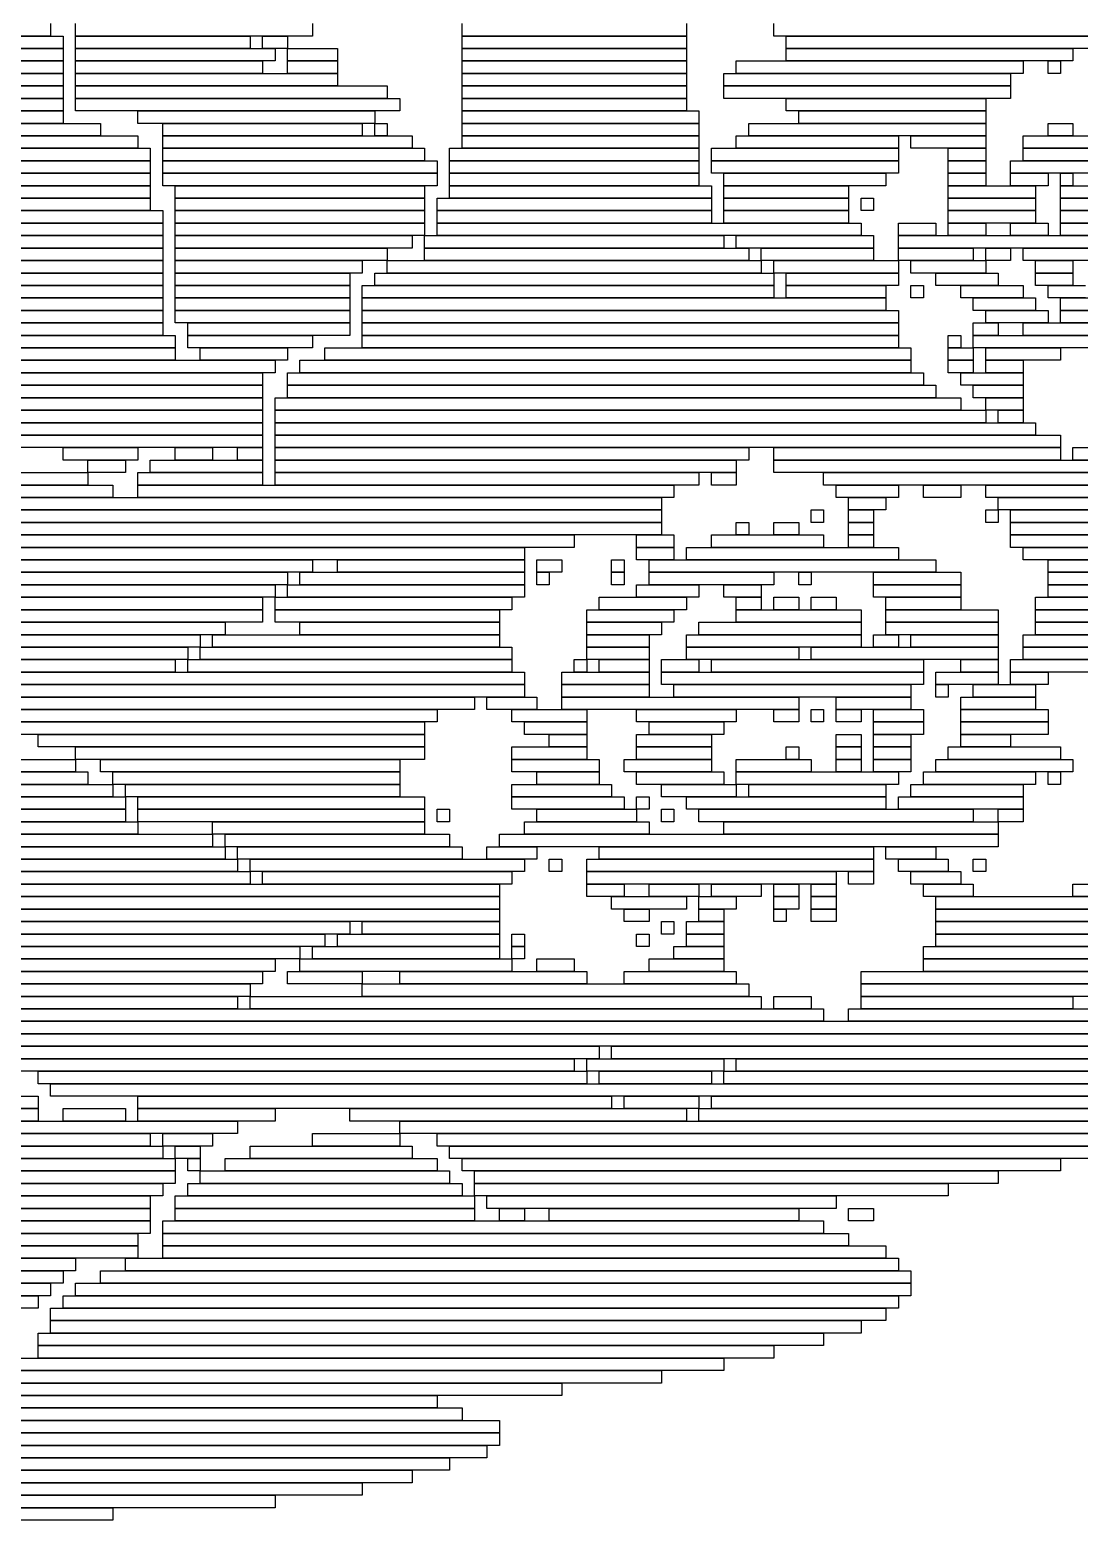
# Model space of a CAD drawing. Extents: x 292 to 731, y 307 to 718.
# Drawn here: x 584.3 to 668.5, y 316 to 435.5 of the extents above; entities that cross this region are included whole.
import ezdxf

# ---------------------------------------------------------------- set-up
doc = ezdxf.new("R2010")
doc.units = 0

msp = doc.modelspace()

# ---------------------------------------------------------------- linework, layer by layer
for p, q in [((586, 435), (566, 435)), ((566, 435), (587, 435)), ((586, 436), (586, 435)), ((587, 435), (587, 434)), ((588, 435), (588, 436)), ((607, 435), (588, 435)), ((588, 435), (602, 435)), ((588, 434), (588, 435)), ((602, 435), (602, 434)), ((603, 435), (605, 435)), ((603, 434), (603, 435)), ((605, 435), (605, 434)), ((607, 436), (607, 435)), ((619, 435), (619, 436)), ((637, 435), (619, 435)), ((619, 435), (637, 435)), ((619, 434), (619, 435)), ((637, 436), (637, 435)), ((637, 435), (637, 434)), ((644, 435), (644, 436)), ((720, 435), (644, 435)), ((645, 435), (721, 435)), ((645, 434), (645, 435)), ((587, 434), (566, 434)), ((566, 434), (587, 434)), ((587, 434), (587, 433)), ((602, 434), (588, 434)), ((588, 434), (604, 434)), ((588, 433), (588, 434)), ((605, 434), (603, 434)), ((604, 434), (604, 433)), ((605, 434), (609, 434)), ((605, 433), (605, 434)), ((609, 434), (609, 433)), ((637, 434), (619, 434)), ((619, 434), (637, 434)), ((619, 433), (619, 434)), ((637, 434), (637, 433)), ((721, 434), (645, 434)), ((645, 434), (668, 434)), ((645, 433), (645, 434)), ((668, 434), (668, 433)), ((587, 433), (566, 433)), ((566, 433), (587, 433)), ((587, 433), (587, 432)), ((604, 433), (588, 433)), ((588, 433), (603, 433)), ((588, 432), (588, 433)), ((603, 433), (603, 432)), ((609, 433), (605, 433)), ((605, 433), (609, 433)), ((605, 432), (605, 433)), ((609, 433), (609, 432)), ((637, 433), (619, 433)), ((619, 433), (637, 433)), ((619, 432), (619, 433)), ((637, 433), (637, 432)), ((641, 433), (664, 433)), ((641, 432), (641, 433)), ((668, 433), (645, 433)), ((664, 433), (664, 432)), ((666, 433), (667, 433)), ((666, 432), (666, 433)), ((667, 433), (667, 432)), ((587, 432), (566, 432)), ((566, 432), (587, 432)), ((587, 432), (587, 431)), ((603, 432), (588, 432)), ((588, 432), (609, 432)), ((588, 431), (588, 432)), ((609, 432), (605, 432)), ((609, 432), (609, 431)), ((637, 432), (619, 432)), ((619, 432), (637, 432)), ((619, 431), (619, 432)), ((637, 432), (637, 431)), ((640, 432), (663, 432)), ((640, 431), (640, 432)), ((664, 432), (641, 432)), ((663, 432), (663, 431)), ((667, 432), (666, 432)), ((587, 431), (566, 431)), ((566, 431), (587, 431)), ((587, 431), (587, 430)), ((609, 431), (588, 431)), ((588, 431), (613, 431)), ((588, 430), (588, 431)), ((613, 431), (613, 430)), ((637, 431), (619, 431)), ((619, 431), (637, 431)), ((619, 430), (619, 431)), ((637, 431), (637, 430)), ((663, 431), (640, 431)), ((640, 431), (663, 431)), ((640, 430), (640, 431)), ((663, 431), (663, 430)), ((587, 430), (566, 430)), ((566, 430), (587, 430)), ((587, 430), (587, 429)), ((613, 430), (588, 430)), ((588, 430), (614, 430)), ((588, 429), (588, 430)), ((614, 430), (614, 429)), ((637, 430), (619, 430)), ((619, 430), (637, 430)), ((619, 429), (619, 430)), ((637, 430), (637, 429)), ((663, 430), (640, 430)), ((645, 430), (661, 430)), ((645, 429), (645, 430)), ((661, 430), (661, 429)), ((563, 428), (590, 428)), ((587, 429), (566, 429)), ((566, 429), (587, 429)), ((587, 428), (566, 428)), ((587, 429), (587, 428)), ((614, 429), (588, 429)), ((590, 428), (590, 427)), ((593, 429), (612, 429)), ((593, 428), (593, 429)), ((612, 428), (593, 428)), ((595, 428), (611, 428)), ((595, 427), (595, 428)), ((611, 428), (611, 427)), ((612, 429), (612, 428)), ((612, 428), (613, 428)), ((612, 427), (612, 428)), ((613, 428), (613, 427)), ((637, 429), (619, 429)), ((619, 429), (638, 429)), ((619, 428), (619, 429)), ((638, 428), (619, 428)), ((619, 428), (638, 428)), ((619, 427), (619, 428)), ((638, 429), (638, 428)), ((638, 428), (638, 427)), ((642, 428), (661, 428)), ((642, 427), (642, 428)), ((661, 429), (645, 429)), ((646, 429), (661, 429)), ((646, 428), (646, 429)), ((661, 428), (646, 428)), ((661, 429), (661, 428)), ((661, 428), (661, 427)), ((666, 428), (668, 428)), ((666, 427), (666, 428)), ((668, 428), (668, 427)), ((559, 427), (593, 427)), ((590, 427), (563, 427)), ((593, 427), (593, 426)), ((611, 427), (595, 427)), ((595, 427), (615, 427)), ((595, 426), (595, 427)), ((613, 427), (612, 427)), ((615, 427), (615, 426)), ((638, 427), (619, 427)), ((619, 427), (638, 427)), ((619, 426), (619, 427)), ((638, 427), (638, 426)), ((641, 427), (654, 427)), ((641, 426), (641, 427)), ((661, 427), (642, 427)), ((654, 427), (654, 426)), ((655, 427), (661, 427)), ((655, 426), (655, 427)), ((661, 427), (661, 426)), ((664, 427), (673, 427)), ((664, 426), (664, 427)), ((668, 427), (666, 427)), ((593, 426), (559, 426)), ((559, 426), (594, 426)), ((594, 426), (594, 425)), ((615, 426), (595, 426)), ((595, 426), (616, 426)), ((595, 425), (595, 426)), ((616, 426), (616, 425)), ((618, 426), (638, 426)), ((618, 425), (618, 426)), ((638, 426), (619, 426)), ((638, 426), (638, 425)), ((639, 426), (654, 426)), ((639, 425), (639, 426)), ((654, 426), (641, 426)), ((654, 426), (654, 425)), ((661, 426), (655, 426)), ((658, 426), (661, 426)), ((658, 425), (658, 426)), ((661, 426), (661, 425)), ((673, 426), (664, 426)), ((664, 426), (672, 426)), ((664, 425), (664, 426)), ((558, 425), (594, 425)), ((594, 425), (559, 425)), ((594, 425), (594, 424)), ((616, 425), (595, 425)), ((595, 425), (617, 425)), ((595, 424), (595, 425)), ((617, 425), (617, 424)), ((638, 425), (618, 425)), ((618, 425), (638, 425)), ((618, 424), (618, 425)), ((638, 425), (638, 424)), ((654, 425), (639, 425)), ((639, 425), (654, 425)), ((639, 424), (639, 425)), ((654, 425), (654, 424)), ((661, 425), (658, 425)), ((658, 425), (661, 425)), ((658, 424), (658, 425)), ((661, 425), (661, 424)), ((663, 425), (670, 425)), ((663, 424), (663, 425)), ((672, 425), (664, 425)), ((594, 424), (558, 424)), ((558, 424), (594, 424)), ((594, 424), (594, 423)), ((617, 424), (595, 424)), ((595, 424), (617, 424)), ((595, 423), (595, 424)), ((617, 424), (617, 423)), ((638, 424), (618, 424)), ((618, 424), (638, 424)), ((618, 423), (618, 424)), ((638, 424), (638, 423)), ((654, 424), (639, 424)), ((640, 424), (653, 424)), ((640, 423), (640, 424)), ((653, 424), (653, 423)), ((661, 424), (658, 424)), ((658, 424), (661, 424)), ((658, 423), (658, 424)), ((661, 424), (661, 423)), ((670, 424), (663, 424)), ((663, 424), (666, 424)), ((663, 423), (663, 424)), ((666, 424), (666, 423)), ((667, 424), (668, 424)), ((667, 423), (667, 424)), ((668, 424), (668, 423)), ((594, 423), (558, 423)), ((558, 423), (594, 423)), ((594, 422), (558, 422)), ((558, 422), (594, 422)), ((594, 423), (594, 422)), ((594, 422), (594, 421)), ((617, 423), (595, 423)), ((596, 423), (616, 423)), ((596, 422), (596, 423)), ((616, 422), (596, 422)), ((596, 422), (616, 422)), ((596, 421), (596, 422)), ((616, 423), (616, 422)), ((616, 422), (616, 421)), ((617, 422), (639, 422)), ((617, 421), (617, 422)), ((638, 423), (618, 423)), ((618, 423), (639, 423)), ((618, 422), (618, 423)), ((639, 422), (618, 422)), ((639, 423), (639, 422)), ((639, 422), (639, 421)), ((653, 423), (640, 423)), ((640, 423), (650, 423)), ((640, 422), (640, 423)), ((650, 422), (640, 422)), ((640, 422), (650, 422)), ((640, 421), (640, 422)), ((650, 423), (650, 422)), ((650, 422), (650, 421)), ((651, 422), (652, 422)), ((651, 421), (651, 422)), ((652, 422), (652, 421)), ((661, 423), (658, 423)), ((658, 423), (665, 423)), ((658, 422), (658, 423)), ((665, 422), (658, 422)), ((658, 422), (665, 422)), ((658, 421), (658, 422)), ((666, 423), (663, 423)), ((665, 423), (665, 422)), ((665, 422), (665, 421)), ((668, 423), (667, 423)), ((667, 423), (681, 423)), ((667, 422), (667, 423)), ((681, 422), (667, 422)), ((667, 422), (681, 422)), ((667, 421), (667, 422)), ((594, 421), (558, 421)), ((558, 421), (595, 421)), ((595, 421), (595, 420)), ((616, 421), (596, 421)), ((596, 421), (616, 421)), ((596, 420), (596, 421)), ((616, 421), (616, 420)), ((639, 421), (617, 421)), ((617, 421), (639, 421)), ((617, 420), (617, 421)), ((639, 421), (639, 420)), ((650, 421), (640, 421)), ((640, 421), (650, 421)), ((640, 420), (640, 421)), ((650, 421), (650, 420)), ((652, 421), (651, 421)), ((665, 421), (658, 421)), ((658, 421), (665, 421)), ((658, 420), (658, 421)), ((665, 421), (665, 420)), ((681, 421), (667, 421)), ((667, 421), (682, 421)), ((667, 420), (667, 421)), ((595, 420), (558, 420)), ((558, 420), (595, 420)), ((595, 420), (595, 419)), ((616, 420), (596, 420)), ((596, 420), (616, 420)), ((596, 419), (596, 420)), ((616, 420), (616, 419)), ((639, 420), (617, 420)), ((617, 420), (651, 420)), ((617, 419), (617, 420)), ((650, 420), (640, 420)), ((651, 420), (651, 419)), ((654, 420), (657, 420)), ((654, 419), (654, 420)), ((657, 420), (657, 419)), ((665, 420), (658, 420)), ((658, 420), (661, 420)), ((658, 419), (658, 420)), ((661, 420), (661, 419)), ((663, 420), (666, 420)), ((663, 419), (663, 420)), ((666, 420), (666, 419)), ((682, 420), (667, 420)), ((667, 420), (682, 420)), ((667, 419), (667, 420)), ((595, 419), (558, 419)), ((558, 419), (595, 419)), ((595, 419), (595, 418)), ((616, 419), (596, 419)), ((596, 419), (615, 419)), ((596, 418), (596, 419)), ((615, 419), (615, 418)), ((616, 419), (640, 419)), ((616, 418), (616, 419)), ((651, 419), (617, 419)), ((640, 419), (640, 418)), ((641, 419), (652, 419)), ((641, 418), (641, 419)), ((652, 419), (652, 418)), ((657, 419), (654, 419)), ((654, 419), (694, 419)), ((654, 418), (654, 419)), ((661, 419), (658, 419)), ((666, 419), (663, 419)), ((682, 419), (667, 419)), ((595, 418), (558, 418)), ((558, 418), (595, 418)), ((595, 418), (595, 417)), ((615, 418), (596, 418)), ((596, 418), (613, 418)), ((596, 417), (596, 418)), ((613, 418), (613, 417)), ((640, 418), (616, 418)), ((616, 418), (642, 418)), ((616, 417), (616, 418)), ((652, 418), (641, 418)), ((642, 418), (642, 417)), ((643, 418), (652, 418)), ((643, 417), (643, 418)), ((652, 418), (652, 417)), ((694, 418), (654, 418)), ((654, 418), (660, 418)), ((654, 417), (654, 418)), ((660, 418), (660, 417)), ((661, 418), (663, 418)), ((661, 417), (661, 418)), ((663, 418), (663, 417)), ((664, 418), (686, 418)), ((664, 417), (664, 418)), ((595, 417), (558, 417)), ((558, 417), (595, 417)), ((595, 416), (558, 416)), ((558, 416), (595, 416)), ((595, 417), (595, 416)), ((595, 416), (595, 415)), ((613, 417), (596, 417)), ((596, 417), (611, 417)), ((596, 416), (596, 417)), ((611, 416), (596, 416)), ((596, 416), (610, 416)), ((596, 415), (596, 416)), ((610, 416), (610, 415)), ((611, 417), (611, 416)), ((612, 416), (644, 416)), ((612, 415), (612, 416)), ((613, 417), (643, 417)), ((613, 416), (613, 417)), ((643, 416), (613, 416)), ((642, 417), (616, 417)), ((652, 417), (643, 417)), ((643, 417), (643, 416)), ((644, 417), (654, 417)), ((644, 416), (644, 417)), ((654, 416), (644, 416)), ((644, 416), (644, 415)), ((645, 416), (654, 416)), ((645, 415), (645, 416)), ((660, 417), (654, 417)), ((654, 417), (654, 416)), ((654, 416), (654, 415)), ((655, 417), (661, 417)), ((655, 416), (655, 417)), ((661, 416), (655, 416)), ((657, 416), (662, 416)), ((657, 415), (657, 416)), ((663, 417), (661, 417)), ((661, 417), (661, 416)), ((662, 416), (662, 415)), ((686, 417), (664, 417)), ((665, 417), (668, 417)), ((665, 416), (665, 417)), ((668, 416), (665, 416)), ((665, 416), (668, 416)), ((665, 415), (665, 416)), ((668, 417), (668, 416)), ((668, 416), (668, 415)), ((595, 415), (558, 415)), ((558, 415), (595, 415)), ((595, 415), (595, 414)), ((610, 415), (596, 415)), ((596, 415), (610, 415)), ((596, 414), (596, 415)), ((610, 415), (610, 414)), ((611, 415), (644, 415)), ((611, 414), (611, 415)), ((644, 415), (612, 415)), ((644, 415), (644, 414)), ((654, 415), (645, 415)), ((645, 415), (653, 415)), ((645, 414), (645, 415)), ((653, 415), (653, 414)), ((655, 415), (656, 415)), ((655, 414), (655, 415)), ((656, 415), (656, 414)), ((662, 415), (657, 415)), ((659, 415), (664, 415)), ((659, 414), (659, 415)), ((664, 415), (664, 414)), ((668, 415), (665, 415)), ((666, 415), (669, 415)), ((666, 414), (666, 415)), ((595, 414), (558, 414)), ((558, 414), (595, 414)), ((595, 414), (595, 413)), ((610, 414), (596, 414)), ((596, 414), (610, 414)), ((596, 413), (596, 414)), ((610, 414), (610, 413)), ((644, 414), (611, 414)), ((611, 414), (653, 414)), ((611, 413), (611, 414)), ((653, 414), (645, 414)), ((653, 414), (653, 413)), ((656, 414), (655, 414)), ((664, 414), (659, 414)), ((660, 414), (665, 414)), ((660, 413), (660, 414)), ((665, 414), (665, 413)), ((669, 414), (666, 414)), ((667, 414), (671, 414)), ((667, 413), (667, 414)), ((595, 413), (558, 413)), ((558, 413), (595, 413)), ((595, 413), (595, 412)), ((610, 413), (596, 413)), ((596, 413), (610, 413)), ((596, 412), (596, 413)), ((610, 413), (610, 412)), ((653, 413), (611, 413)), ((611, 413), (654, 413)), ((611, 412), (611, 413)), ((654, 413), (654, 412)), ((665, 413), (660, 413)), ((661, 413), (666, 413)), ((661, 412), (661, 413)), ((666, 413), (666, 412)), ((671, 413), (667, 413)), ((667, 413), (676, 413)), ((667, 412), (667, 413)), ((595, 412), (558, 412)), ((558, 412), (595, 412)), ((595, 412), (595, 411)), ((610, 412), (596, 412)), ((597, 412), (610, 412)), ((597, 411), (597, 412)), ((610, 412), (610, 411)), ((654, 412), (611, 412)), ((611, 412), (654, 412)), ((611, 411), (611, 412)), ((654, 412), (654, 411)), ((660, 412), (662, 412)), ((660, 411), (660, 412)), ((666, 412), (661, 412)), ((662, 412), (662, 411)), ((664, 412), (676, 412)), ((664, 411), (664, 412)), ((676, 412), (667, 412)), ((547, 410), (596, 410)), ((595, 411), (558, 411)), ((558, 411), (596, 411)), ((596, 410), (558, 410)), ((596, 411), (596, 410)), ((596, 410), (596, 409)), ((610, 411), (597, 411)), ((597, 411), (607, 411)), ((597, 410), (597, 411)), ((607, 410), (597, 410)), ((598, 410), (605, 410)), ((598, 409), (598, 410)), ((605, 410), (605, 409)), ((607, 411), (607, 410)), ((608, 410), (655, 410)), ((608, 409), (608, 410)), ((654, 411), (611, 411)), ((611, 411), (654, 411)), ((611, 410), (611, 411)), ((654, 410), (611, 410)), ((654, 411), (654, 410)), ((655, 410), (655, 409)), ((658, 411), (659, 411)), ((658, 410), (658, 411)), ((659, 410), (658, 410)), ((658, 410), (660, 410)), ((658, 409), (658, 410)), ((659, 411), (659, 410)), ((662, 411), (660, 411)), ((660, 411), (686, 411)), ((660, 410), (660, 411)), ((686, 410), (660, 410)), ((660, 410), (660, 409)), ((661, 410), (667, 410)), ((661, 409), (661, 410)), ((676, 411), (664, 411)), ((667, 410), (667, 409)), ((596, 409), (547, 409)), ((547, 409), (604, 409)), ((605, 409), (598, 409)), ((604, 409), (604, 408)), ((606, 409), (655, 409)), ((606, 408), (606, 409)), ((655, 409), (608, 409)), ((655, 409), (655, 408)), ((660, 409), (658, 409)), ((658, 409), (660, 409)), ((658, 408), (658, 409)), ((660, 409), (660, 408)), ((667, 409), (661, 409)), ((661, 409), (664, 409)), ((661, 408), (661, 409)), ((664, 409), (664, 408)), ((539, 408), (603, 408)), ((604, 408), (547, 408)), ((603, 408), (603, 407)), ((605, 408), (656, 408)), ((605, 407), (605, 408)), ((655, 408), (606, 408)), ((656, 408), (656, 407)), ((660, 408), (658, 408)), ((659, 408), (664, 408)), ((659, 407), (659, 408)), ((664, 408), (661, 408)), ((664, 408), (664, 407)), ((603, 407), (539, 407)), ((539, 407), (603, 407)), ((603, 407), (603, 406)), ((656, 407), (605, 407)), ((605, 407), (657, 407)), ((605, 406), (605, 407)), ((657, 407), (657, 406)), ((664, 407), (659, 407)), ((660, 407), (664, 407)), ((660, 406), (660, 407)), ((664, 407), (664, 406)), ((603, 406), (539, 406)), ((542, 406), (603, 406)), ((603, 406), (603, 405)), ((604, 406), (659, 406)), ((604, 405), (604, 406)), ((657, 406), (605, 406)), ((659, 406), (659, 405)), ((664, 406), (660, 406)), ((661, 406), (664, 406)), ((661, 405), (661, 406)), ((664, 406), (664, 405)), ((603, 405), (542, 405)), ((544, 405), (603, 405)), ((603, 404), (544, 404)), ((545, 404), (603, 404)), ((603, 405), (603, 404)), ((603, 404), (603, 403)), ((659, 405), (604, 405)), ((604, 405), (661, 405)), ((604, 404), (604, 405)), ((661, 404), (604, 404)), ((604, 404), (665, 404)), ((604, 403), (604, 404)), ((664, 405), (661, 405)), ((661, 405), (661, 404)), ((662, 405), (664, 405)), ((662, 404), (662, 405)), ((664, 404), (662, 404)), ((664, 405), (664, 404)), ((665, 404), (665, 403)), ((531, 403), (603, 403)), ((603, 403), (545, 403)), ((603, 403), (603, 402)), ((665, 403), (604, 403)), ((604, 403), (667, 403)), ((604, 402), (604, 403)), ((667, 403), (667, 402)), ((603, 402), (531, 402)), ((587, 402), (593, 402)), ((587, 401), (587, 402)), ((593, 402), (593, 401)), ((596, 402), (599, 402)), ((596, 401), (596, 402)), ((599, 402), (599, 401)), ((601, 402), (603, 402)), ((601, 401), (601, 402)), ((603, 402), (603, 401)), ((667, 402), (604, 402)), ((604, 402), (642, 402)), ((604, 401), (604, 402)), ((642, 402), (642, 401)), ((644, 402), (667, 402)), ((644, 401), (644, 402)), ((667, 402), (667, 401)), ((668, 402), (671, 402)), ((668, 401), (668, 402)), ((593, 401), (587, 401)), ((589, 401), (592, 401)), ((589, 400), (589, 401)), ((592, 401), (592, 400)), ((594, 401), (603, 401)), ((594, 400), (594, 401)), ((599, 401), (596, 401)), ((603, 401), (601, 401)), ((603, 401), (603, 400)), ((642, 401), (604, 401)), ((604, 401), (641, 401)), ((604, 400), (604, 401)), ((641, 401), (641, 400)), ((667, 401), (644, 401)), ((644, 401), (671, 401)), ((644, 400), (644, 401)), ((671, 401), (668, 401)), ((583, 400), (589, 400)), ((592, 400), (589, 400)), ((589, 400), (589, 399)), ((593, 400), (603, 400)), ((593, 399), (593, 400)), ((603, 400), (594, 400)), ((603, 400), (603, 399)), ((641, 400), (604, 400)), ((604, 400), (638, 400)), ((604, 399), (604, 400)), ((638, 400), (638, 399)), ((639, 400), (641, 400)), ((639, 399), (639, 400)), ((641, 400), (641, 399)), ((671, 400), (644, 400)), ((648, 400), (692, 400)), ((648, 399), (648, 400)), ((580, 398), (635, 398)), ((581, 399), (591, 399)), ((591, 398), (581, 398)), ((589, 399), (583, 399)), ((591, 399), (591, 398)), ((603, 399), (593, 399)), ((593, 399), (636, 399)), ((593, 398), (593, 399)), ((636, 398), (593, 398)), ((638, 399), (604, 399)), ((635, 398), (635, 397)), ((636, 399), (636, 398)), ((641, 399), (639, 399)), ((692, 399), (648, 399)), ((649, 399), (654, 399)), ((649, 398), (649, 399)), ((654, 398), (649, 398)), ((650, 398), (653, 398)), ((650, 397), (650, 398)), ((653, 398), (653, 397)), ((654, 399), (654, 398)), ((656, 399), (659, 399)), ((656, 398), (656, 399)), ((659, 398), (656, 398)), ((659, 399), (659, 398)), ((661, 399), (688, 399)), ((661, 398), (661, 399)), ((688, 398), (661, 398)), ((662, 398), (686, 398)), ((662, 397), (662, 398)), ((578, 397), (635, 397)), ((635, 397), (580, 397)), ((635, 397), (635, 396)), ((647, 397), (648, 397)), ((647, 396), (647, 397)), ((648, 397), (648, 396)), ((653, 397), (650, 397)), ((650, 397), (652, 397)), ((650, 396), (650, 397)), ((652, 397), (652, 396)), ((661, 397), (662, 397)), ((661, 396), (661, 397)), ((686, 397), (662, 397)), ((662, 397), (662, 396)), ((663, 397), (685, 397)), ((663, 396), (663, 397)), ((577, 396), (635, 396)), ((635, 396), (578, 396)), ((635, 396), (635, 395)), ((641, 396), (642, 396)), ((641, 395), (641, 396)), ((642, 396), (642, 395)), ((644, 396), (646, 396)), ((644, 395), (644, 396)), ((646, 396), (646, 395)), ((648, 396), (647, 396)), ((652, 396), (650, 396)), ((650, 396), (652, 396)), ((650, 395), (650, 396)), ((652, 396), (652, 395)), ((662, 396), (661, 396)), ((685, 396), (663, 396)), ((663, 396), (684, 396)), ((663, 395), (663, 396)), ((571, 395), (628, 395)), ((635, 395), (577, 395)), ((628, 395), (628, 394)), ((633, 395), (636, 395)), ((633, 394), (633, 395)), ((636, 395), (636, 394)), ((639, 395), (648, 395)), ((639, 394), (639, 395)), ((642, 395), (641, 395)), ((646, 395), (644, 395)), ((648, 395), (648, 394)), ((652, 395), (650, 395)), ((650, 395), (652, 395)), ((650, 394), (650, 395)), ((652, 395), (652, 394)), ((684, 395), (663, 395)), ((663, 395), (683, 395)), ((663, 394), (663, 395)), ((570, 394), (624, 394)), ((628, 394), (571, 394)), ((624, 394), (624, 393)), ((636, 394), (633, 394)), ((633, 394), (636, 394)), ((633, 393), (633, 394)), ((636, 394), (636, 393)), ((637, 394), (654, 394)), ((637, 393), (637, 394)), ((648, 394), (639, 394)), ((652, 394), (650, 394)), ((654, 394), (654, 393)), ((683, 394), (663, 394)), ((664, 394), (682, 394)), ((664, 393), (664, 394)), ((568, 392), (605, 392)), ((569, 393), (607, 393)), ((607, 392), (569, 392)), ((624, 393), (570, 393)), ((605, 392), (605, 391)), ((606, 392), (624, 392)), ((606, 391), (606, 392)), ((607, 393), (607, 392)), ((609, 393), (624, 393)), ((609, 392), (609, 393)), ((624, 392), (609, 392)), ((624, 393), (624, 392)), ((624, 392), (624, 391)), ((625, 393), (627, 393)), ((625, 392), (625, 393)), ((627, 392), (625, 392)), ((625, 392), (626, 392)), ((625, 391), (625, 392)), ((626, 392), (626, 391)), ((627, 393), (627, 392)), ((631, 393), (632, 393)), ((631, 392), (631, 393)), ((632, 392), (631, 392)), ((631, 392), (632, 392)), ((631, 391), (631, 392)), ((632, 393), (632, 392)), ((632, 392), (632, 391)), ((636, 393), (633, 393)), ((634, 393), (657, 393)), ((634, 392), (634, 393)), ((657, 392), (634, 392)), ((634, 392), (644, 392)), ((634, 391), (634, 392)), ((654, 393), (637, 393)), ((644, 392), (644, 391)), ((646, 392), (647, 392)), ((646, 391), (646, 392)), ((647, 392), (647, 391)), ((652, 392), (659, 392)), ((652, 391), (652, 392)), ((657, 393), (657, 392)), ((659, 392), (659, 391)), ((682, 393), (664, 393)), ((666, 393), (710, 393)), ((666, 392), (666, 393)), ((710, 392), (666, 392)), ((666, 392), (708, 392)), ((666, 391), (666, 392)), ((567, 391), (604, 391)), ((605, 391), (568, 391)), ((604, 391), (604, 390)), ((605, 391), (624, 391)), ((605, 390), (605, 391)), ((624, 391), (606, 391)), ((624, 391), (624, 390)), ((626, 391), (625, 391)), ((632, 391), (631, 391)), ((633, 391), (638, 391)), ((633, 390), (633, 391)), ((644, 391), (634, 391)), ((638, 391), (638, 390)), ((640, 391), (643, 391)), ((640, 390), (640, 391)), ((643, 391), (643, 390)), ((647, 391), (646, 391)), ((659, 391), (652, 391)), ((652, 391), (659, 391)), ((652, 390), (652, 391)), ((659, 391), (659, 390)), ((708, 391), (666, 391)), ((666, 391), (706, 391)), ((666, 390), (666, 391)), ((566, 390), (603, 390)), ((604, 390), (567, 390)), ((603, 390), (603, 389)), ((604, 390), (623, 390)), ((604, 389), (604, 390)), ((624, 390), (605, 390)), ((623, 390), (623, 389)), ((630, 390), (637, 390)), ((630, 389), (630, 390)), ((638, 390), (633, 390)), ((637, 390), (637, 389)), ((643, 390), (640, 390)), ((641, 390), (643, 390)), ((641, 389), (641, 390)), ((643, 390), (643, 389)), ((644, 390), (646, 390)), ((644, 389), (644, 390)), ((646, 390), (646, 389)), ((647, 390), (649, 390)), ((647, 389), (647, 390)), ((649, 390), (649, 389)), ((659, 390), (652, 390)), ((653, 390), (659, 390)), ((653, 389), (653, 390)), ((659, 390), (659, 389)), ((665, 390), (702, 390)), ((665, 389), (665, 390)), ((706, 390), (666, 390)), ((603, 389), (566, 389)), ((566, 389), (603, 389)), ((603, 389), (603, 388)), ((623, 389), (604, 389)), ((604, 389), (622, 389)), ((604, 388), (604, 389)), ((622, 389), (622, 388)), ((629, 389), (636, 389)), ((629, 388), (629, 389)), ((637, 389), (630, 389)), ((636, 389), (636, 388)), ((643, 389), (641, 389)), ((641, 389), (651, 389)), ((641, 388), (641, 389)), ((646, 389), (644, 389)), ((649, 389), (647, 389)), ((651, 389), (651, 388)), ((659, 389), (653, 389)), ((653, 389), (662, 389)), ((653, 388), (653, 389)), ((662, 389), (662, 388)), ((702, 389), (665, 389)), ((665, 389), (698, 389)), ((665, 388), (665, 389)), ((565, 388), (600, 388)), ((603, 388), (566, 388)), ((600, 388), (600, 387)), ((622, 388), (604, 388)), ((606, 388), (622, 388)), ((606, 387), (606, 388)), ((622, 388), (622, 387)), ((636, 388), (629, 388)), ((629, 388), (635, 388)), ((629, 387), (629, 388)), ((635, 388), (635, 387)), ((638, 388), (651, 388)), ((638, 387), (638, 388)), ((651, 388), (641, 388)), ((651, 388), (651, 387)), ((662, 388), (653, 388)), ((653, 388), (662, 388)), ((653, 387), (653, 388)), ((662, 388), (662, 387)), ((698, 388), (665, 388)), ((665, 388), (697, 388)), ((665, 387), (665, 388)), ((556, 386), (597, 386)), ((557, 387), (598, 387)), ((598, 386), (557, 386)), ((600, 387), (565, 387)), ((597, 386), (597, 385)), ((598, 387), (598, 386)), ((598, 386), (623, 386)), ((598, 385), (598, 386)), ((599, 387), (622, 387)), ((599, 386), (599, 387)), ((622, 386), (599, 386)), ((622, 387), (606, 387)), ((622, 387), (622, 386)), ((623, 386), (623, 385)), ((635, 387), (629, 387)), ((629, 387), (634, 387)), ((629, 386), (629, 387)), ((634, 386), (629, 386)), ((629, 386), (634, 386)), ((629, 385), (629, 386)), ((634, 387), (634, 386)), ((634, 386), (634, 385)), ((637, 387), (651, 387)), ((637, 386), (637, 387)), ((651, 386), (637, 386)), ((637, 386), (646, 386)), ((637, 385), (637, 386)), ((651, 387), (638, 387)), ((646, 386), (646, 385)), ((647, 386), (662, 386)), ((647, 385), (647, 386)), ((651, 387), (651, 386)), ((652, 387), (654, 387)), ((652, 386), (652, 387)), ((654, 386), (652, 386)), ((662, 387), (653, 387)), ((654, 387), (654, 386)), ((655, 387), (662, 387)), ((655, 386), (655, 387)), ((662, 386), (655, 386)), ((662, 387), (662, 386)), ((662, 386), (662, 385)), ((664, 387), (682, 387)), ((664, 386), (664, 387)), ((682, 386), (664, 386)), ((664, 386), (701, 386)), ((664, 385), (664, 386)), ((697, 387), (665, 387)), ((597, 385), (556, 385)), ((556, 385), (596, 385)), ((596, 385), (596, 384)), ((597, 385), (623, 385)), ((597, 384), (597, 385)), ((623, 385), (598, 385)), ((623, 385), (623, 384)), ((628, 385), (629, 385)), ((628, 384), (628, 385)), ((634, 385), (629, 385)), ((629, 385), (629, 384)), ((630, 385), (634, 385)), ((630, 384), (630, 385)), ((634, 385), (634, 384)), ((635, 385), (638, 385)), ((635, 384), (635, 385)), ((646, 385), (637, 385)), ((638, 385), (638, 384)), ((639, 385), (656, 385)), ((639, 384), (639, 385)), ((662, 385), (647, 385)), ((656, 385), (656, 384)), ((659, 385), (662, 385)), ((659, 384), (659, 385)), ((662, 385), (662, 384)), ((663, 385), (703, 385)), ((663, 384), (663, 385)), ((701, 385), (664, 385)), ((555, 384), (624, 384)), ((596, 384), (556, 384)), ((623, 384), (597, 384)), ((624, 384), (624, 383)), ((627, 384), (634, 384)), ((627, 383), (627, 384)), ((629, 384), (628, 384)), ((634, 384), (630, 384)), ((634, 384), (634, 383)), ((638, 384), (635, 384)), ((635, 384), (656, 384)), ((635, 383), (635, 384)), ((656, 384), (639, 384)), ((656, 384), (656, 383)), ((657, 384), (662, 384)), ((657, 383), (657, 384)), ((662, 384), (659, 384)), ((662, 384), (662, 383)), ((703, 384), (663, 384)), ((663, 384), (666, 384)), ((663, 383), (663, 384)), ((666, 384), (666, 383)), ((624, 383), (555, 383)), ((556, 383), (624, 383)), ((624, 383), (624, 382)), ((634, 383), (627, 383)), ((627, 383), (634, 383)), ((627, 382), (627, 383)), ((634, 383), (634, 382)), ((656, 383), (635, 383)), ((636, 383), (655, 383)), ((636, 382), (636, 383)), ((655, 383), (655, 382)), ((662, 383), (657, 383)), ((657, 383), (658, 383)), ((657, 382), (657, 383)), ((658, 383), (658, 382)), ((660, 383), (665, 383)), ((660, 382), (660, 383)), ((666, 383), (663, 383)), ((665, 383), (665, 382)), ((550, 382), (620, 382)), ((624, 382), (556, 382)), ((620, 382), (620, 381)), ((621, 382), (625, 382)), ((621, 381), (621, 382)), ((625, 382), (625, 381)), ((634, 382), (627, 382)), ((627, 382), (646, 382)), ((627, 381), (627, 382)), ((655, 382), (636, 382)), ((646, 382), (646, 381)), ((649, 382), (655, 382)), ((649, 381), (649, 382)), ((655, 382), (655, 381)), ((658, 382), (657, 382)), ((659, 382), (665, 382)), ((659, 381), (659, 382)), ((665, 382), (660, 382)), ((665, 382), (665, 381)), ((620, 381), (550, 381)), ((550, 381), (617, 381)), ((617, 381), (617, 380)), ((625, 381), (621, 381)), ((623, 381), (629, 381)), ((623, 380), (623, 381)), ((646, 381), (627, 381)), ((629, 381), (629, 380)), ((633, 381), (641, 381)), ((633, 380), (633, 381)), ((641, 381), (641, 380)), ((644, 381), (646, 381)), ((644, 380), (644, 381)), ((646, 381), (646, 380)), ((647, 381), (648, 381)), ((647, 380), (647, 381)), ((648, 381), (648, 380)), ((655, 381), (649, 381)), ((649, 381), (651, 381)), ((649, 380), (649, 381)), ((651, 381), (651, 380)), ((652, 381), (656, 381)), ((652, 380), (652, 381)), ((656, 381), (656, 380)), ((665, 381), (659, 381)), ((659, 381), (666, 381)), ((659, 380), (659, 381)), ((666, 381), (666, 380)), ((547, 380), (616, 380)), ((616, 379), (547, 379)), ((617, 380), (550, 380)), ((585, 379), (616, 379)), ((585, 378), (585, 379)), ((616, 380), (616, 379)), ((616, 379), (616, 378)), ((629, 380), (623, 380)), ((624, 380), (629, 380)), ((624, 379), (624, 380)), ((629, 379), (624, 379)), ((626, 379), (629, 379)), ((626, 378), (626, 379)), ((629, 380), (629, 379)), ((629, 379), (629, 378)), ((641, 380), (633, 380)), ((633, 379), (639, 379)), ((633, 378), (633, 379)), ((634, 380), (640, 380)), ((634, 379), (634, 380)), ((640, 379), (634, 379)), ((639, 379), (639, 378)), ((640, 380), (640, 379)), ((646, 380), (644, 380)), ((648, 380), (647, 380)), ((651, 380), (649, 380)), ((649, 379), (651, 379)), ((649, 378), (649, 379)), ((651, 379), (651, 378)), ((656, 380), (652, 380)), ((652, 380), (656, 380)), ((652, 379), (652, 380)), ((656, 379), (652, 379)), ((652, 379), (655, 379)), ((652, 378), (652, 379)), ((655, 379), (655, 378)), ((656, 380), (656, 379)), ((666, 380), (659, 380)), ((659, 380), (666, 380)), ((659, 379), (659, 380)), ((666, 379), (659, 379)), ((659, 379), (663, 379)), ((659, 378), (659, 379)), ((663, 379), (663, 378)), ((666, 380), (666, 379)), ((616, 378), (585, 378)), ((588, 378), (616, 378)), ((588, 377), (588, 378)), ((616, 378), (616, 377)), ((623, 378), (629, 378)), ((623, 377), (623, 378)), ((629, 378), (626, 378)), ((629, 378), (629, 377)), ((639, 378), (633, 378)), ((633, 378), (639, 378)), ((633, 377), (633, 378)), ((639, 378), (639, 377)), ((645, 378), (646, 378)), ((645, 377), (645, 378)), ((646, 378), (646, 377)), ((651, 378), (649, 378)), ((649, 378), (651, 378)), ((649, 377), (649, 378)), ((651, 378), (651, 377)), ((655, 378), (652, 378)), ((652, 378), (655, 378)), ((652, 377), (652, 378)), ((655, 378), (655, 377)), ((658, 378), (667, 378)), ((658, 377), (658, 378)), ((663, 378), (659, 378)), ((667, 378), (667, 377)), ((574, 377), (588, 377)), ((616, 377), (588, 377)), ((588, 377), (588, 376)), ((590, 377), (614, 377)), ((590, 376), (590, 377)), ((614, 377), (614, 376)), ((629, 377), (623, 377)), ((623, 377), (630, 377)), ((623, 376), (623, 377)), ((630, 377), (630, 376)), ((632, 377), (639, 377)), ((632, 376), (632, 377)), ((639, 377), (633, 377)), ((639, 377), (639, 376)), ((641, 377), (647, 377)), ((641, 376), (641, 377)), ((646, 377), (645, 377)), ((647, 377), (647, 376)), ((651, 377), (649, 377)), ((649, 377), (651, 377)), ((649, 376), (649, 377)), ((651, 377), (651, 376)), ((655, 377), (652, 377)), ((652, 377), (655, 377)), ((652, 376), (652, 377)), ((655, 377), (655, 376)), ((657, 377), (668, 377)), ((657, 376), (657, 377)), ((667, 377), (658, 377)), ((668, 377), (668, 376)), ((573, 376), (589, 376)), ((588, 376), (574, 376)), ((589, 376), (589, 375)), ((614, 376), (590, 376)), ((591, 376), (614, 376)), ((591, 375), (591, 376)), ((614, 376), (614, 375)), ((630, 376), (623, 376)), ((625, 376), (630, 376)), ((625, 375), (625, 376)), ((630, 376), (630, 375)), ((639, 376), (632, 376)), ((633, 376), (640, 376)), ((633, 375), (633, 376)), ((640, 376), (640, 375)), ((647, 376), (641, 376)), ((641, 376), (654, 376)), ((641, 375), (641, 376)), ((651, 376), (649, 376)), ((655, 376), (652, 376)), ((654, 376), (654, 375)), ((656, 376), (665, 376)), ((656, 375), (656, 376)), ((668, 376), (657, 376)), ((665, 376), (665, 375)), ((666, 376), (667, 376)), ((666, 375), (666, 376)), ((667, 376), (667, 375)), ((571, 375), (591, 375)), ((589, 375), (573, 375)), ((614, 375), (591, 375)), ((591, 375), (591, 374)), ((592, 375), (614, 375)), ((592, 374), (592, 375)), ((614, 375), (614, 374)), ((623, 375), (631, 375)), ((623, 374), (623, 375)), ((630, 375), (625, 375)), ((631, 375), (631, 374)), ((640, 375), (633, 375)), ((635, 375), (641, 375)), ((635, 374), (635, 375)), ((654, 375), (641, 375)), ((641, 375), (641, 374)), ((642, 375), (653, 375)), ((642, 374), (642, 375)), ((653, 375), (653, 374)), ((655, 375), (664, 375)), ((655, 374), (655, 375)), ((665, 375), (656, 375)), ((664, 375), (664, 374)), ((667, 375), (666, 375)), ((569, 373), (592, 373)), ((570, 374), (592, 374)), ((592, 373), (570, 373)), ((591, 374), (571, 374)), ((614, 374), (592, 374)), ((592, 374), (592, 373)), ((592, 373), (592, 372)), ((593, 374), (616, 374)), ((593, 373), (593, 374)), ((616, 373), (593, 373)), ((593, 373), (616, 373)), ((593, 372), (593, 373)), ((616, 374), (616, 373)), ((616, 373), (616, 372)), ((617, 373), (618, 373)), ((617, 372), (617, 373)), ((618, 373), (618, 372)), ((631, 374), (623, 374)), ((623, 374), (632, 374)), ((623, 373), (623, 374)), ((632, 373), (623, 373)), ((625, 373), (633, 373)), ((625, 372), (625, 373)), ((632, 374), (632, 373)), ((633, 374), (634, 374)), ((633, 373), (633, 374)), ((634, 373), (633, 373)), ((633, 373), (633, 372)), ((634, 374), (634, 373)), ((641, 374), (635, 374)), ((635, 373), (636, 373)), ((635, 372), (635, 373)), ((636, 373), (636, 372)), ((637, 374), (653, 374)), ((637, 373), (637, 374)), ((653, 373), (637, 373)), ((638, 373), (660, 373)), ((638, 372), (638, 373)), ((653, 374), (642, 374)), ((653, 374), (653, 373)), ((654, 374), (664, 374)), ((654, 373), (654, 374)), ((664, 373), (654, 373)), ((664, 374), (655, 374)), ((660, 373), (660, 372)), ((662, 373), (664, 373)), ((662, 372), (662, 373)), ((664, 374), (664, 373)), ((664, 373), (664, 372)), ((568, 372), (593, 372)), ((592, 372), (569, 372)), ((616, 372), (593, 372)), ((593, 372), (593, 371)), ((599, 372), (616, 372)), ((599, 371), (599, 372)), ((616, 372), (616, 371)), ((618, 372), (617, 372)), ((624, 372), (634, 372)), ((624, 371), (624, 372)), ((633, 372), (625, 372)), ((634, 372), (634, 371)), ((636, 372), (635, 372)), ((660, 372), (638, 372)), ((640, 372), (662, 372)), ((640, 371), (640, 372)), ((664, 372), (662, 372)), ((662, 372), (662, 371)), ((565, 371), (599, 371)), ((593, 371), (568, 371)), ((616, 371), (599, 371)), ((599, 371), (599, 370)), ((600, 371), (618, 371)), ((600, 370), (600, 371)), ((618, 371), (618, 370)), ((622, 371), (662, 371)), ((622, 370), (622, 371)), ((634, 371), (624, 371)), ((662, 371), (640, 371)), ((662, 371), (662, 370)), ((563, 370), (600, 370)), ((599, 370), (565, 370)), ((618, 370), (600, 370)), ((600, 370), (600, 369)), ((601, 370), (619, 370)), ((601, 369), (601, 370)), ((619, 370), (619, 369)), ((621, 370), (625, 370)), ((621, 369), (621, 370)), ((662, 370), (622, 370)), ((625, 370), (625, 369)), ((630, 370), (652, 370)), ((630, 369), (630, 370)), ((652, 370), (652, 369)), ((653, 370), (657, 370)), ((653, 369), (653, 370)), ((657, 370), (657, 369)), ((562, 369), (601, 369)), ((600, 369), (563, 369)), ((619, 369), (601, 369)), ((601, 369), (601, 368)), ((602, 369), (624, 369)), ((602, 368), (602, 369)), ((625, 369), (621, 369)), ((624, 369), (624, 368)), ((626, 369), (627, 369)), ((626, 368), (626, 369)), ((627, 369), (627, 368)), ((629, 369), (652, 369)), ((629, 368), (629, 369)), ((652, 369), (630, 369)), ((652, 369), (652, 368)), ((657, 369), (653, 369)), ((654, 369), (658, 369)), ((654, 368), (654, 369)), ((658, 369), (658, 368)), ((660, 369), (661, 369)), ((660, 368), (660, 369)), ((661, 369), (661, 368)), ((544, 367), (622, 367)), ((547, 368), (602, 368)), ((602, 367), (547, 367)), ((601, 368), (562, 368)), ((624, 368), (602, 368)), ((602, 368), (602, 367)), ((603, 368), (623, 368)), ((603, 367), (603, 368)), ((623, 367), (603, 367)), ((622, 367), (622, 366)), ((623, 368), (623, 367)), ((627, 368), (626, 368)), ((652, 368), (629, 368)), ((629, 368), (649, 368)), ((629, 367), (629, 368)), ((649, 367), (629, 367)), ((629, 367), (632, 367)), ((629, 366), (629, 367)), ((632, 367), (632, 366)), ((634, 367), (638, 367)), ((634, 366), (634, 367)), ((638, 367), (638, 366)), ((639, 367), (643, 367)), ((639, 366), (639, 367)), ((643, 367), (643, 366)), ((644, 367), (646, 367)), ((644, 366), (644, 367)), ((646, 367), (646, 366)), ((647, 367), (649, 367)), ((647, 366), (647, 367)), ((649, 368), (649, 367)), ((649, 367), (649, 366)), ((650, 368), (652, 368)), ((650, 367), (650, 368)), ((652, 367), (650, 367)), ((652, 368), (652, 367)), ((658, 368), (654, 368)), ((655, 368), (659, 368)), ((655, 367), (655, 368)), ((659, 367), (655, 367)), ((656, 367), (660, 367)), ((656, 366), (656, 367)), ((659, 368), (659, 367)), ((661, 368), (660, 368)), ((660, 367), (660, 366)), ((668, 367), (693, 367)), ((668, 366), (668, 367)), ((542, 366), (622, 366)), ((622, 366), (544, 366)), ((622, 366), (622, 365)), ((632, 366), (629, 366)), ((631, 366), (637, 366)), ((631, 365), (631, 366)), ((638, 366), (634, 366)), ((637, 366), (637, 365)), ((638, 366), (641, 366)), ((638, 365), (638, 366)), ((643, 366), (639, 366)), ((641, 366), (641, 365)), ((646, 366), (644, 366)), ((644, 366), (646, 366)), ((644, 365), (644, 366)), ((646, 366), (646, 365)), ((649, 366), (647, 366)), ((647, 366), (649, 366)), ((647, 365), (647, 366)), ((649, 366), (649, 365)), ((660, 366), (656, 366)), ((657, 366), (690, 366)), ((657, 365), (657, 366)), ((693, 366), (668, 366)), ((541, 365), (622, 365)), ((622, 365), (542, 365)), ((622, 365), (622, 364)), ((637, 365), (631, 365)), ((632, 365), (634, 365)), ((632, 364), (632, 365)), ((634, 365), (634, 364)), ((641, 365), (638, 365)), ((638, 365), (640, 365)), ((638, 364), (638, 365)), ((640, 365), (640, 364)), ((646, 365), (644, 365)), ((644, 365), (645, 365)), ((644, 364), (644, 365)), ((645, 365), (645, 364)), ((649, 365), (647, 365)), ((647, 365), (649, 365)), ((647, 364), (647, 365)), ((649, 365), (649, 364)), ((690, 365), (657, 365)), ((657, 365), (686, 365)), ((657, 364), (657, 365)), ((540, 364), (610, 364)), ((622, 364), (541, 364)), ((610, 364), (610, 363)), ((611, 364), (622, 364)), ((611, 363), (611, 364)), ((622, 364), (622, 363)), ((634, 364), (632, 364)), ((635, 364), (636, 364)), ((635, 363), (635, 364)), ((636, 364), (636, 363)), ((637, 364), (640, 364)), ((637, 363), (637, 364)), ((640, 364), (638, 364)), ((640, 364), (640, 363)), ((645, 364), (644, 364)), ((649, 364), (647, 364)), ((686, 364), (657, 364)), ((657, 364), (681, 364)), ((657, 363), (657, 364)), ((610, 363), (540, 363)), ((540, 363), (608, 363)), ((608, 363), (608, 362)), ((609, 363), (622, 363)), ((609, 362), (609, 363)), ((622, 363), (611, 363)), ((622, 363), (622, 362)), ((623, 363), (624, 363)), ((623, 362), (623, 363)), ((624, 363), (624, 362)), ((633, 363), (634, 363)), ((633, 362), (633, 363)), ((634, 363), (634, 362)), ((636, 363), (635, 363)), ((640, 363), (637, 363)), ((637, 363), (640, 363)), ((637, 362), (637, 363)), ((640, 363), (640, 362)), ((681, 363), (657, 363)), ((657, 363), (683, 363)), ((657, 362), (657, 363)), ((608, 362), (540, 362)), ((542, 362), (606, 362)), ((606, 361), (542, 361)), ((547, 361), (604, 361)), ((604, 361), (604, 360)), ((606, 362), (606, 361)), ((606, 361), (623, 361)), ((606, 360), (606, 361)), ((607, 362), (622, 362)), ((607, 361), (607, 362)), ((622, 361), (607, 361)), ((622, 362), (609, 362)), ((622, 362), (622, 361)), ((624, 362), (623, 362)), ((623, 362), (624, 362)), ((623, 361), (623, 362)), ((624, 361), (623, 361)), ((623, 361), (623, 360)), ((624, 362), (624, 361)), ((625, 361), (628, 361)), ((625, 360), (625, 361)), ((628, 361), (628, 360)), ((634, 362), (633, 362)), ((634, 361), (640, 361)), ((634, 360), (634, 361)), ((636, 362), (640, 362)), ((636, 361), (636, 362)), ((640, 361), (636, 361)), ((640, 362), (637, 362)), ((640, 362), (640, 361)), ((640, 361), (640, 360)), ((656, 362), (685, 362)), ((656, 361), (656, 362)), ((685, 361), (656, 361)), ((656, 361), (670, 361)), ((656, 360), (656, 361)), ((683, 362), (657, 362)), ((604, 360), (547, 360)), ((549, 360), (603, 360)), ((603, 360), (603, 359)), ((605, 360), (611, 360)), ((605, 359), (605, 360)), ((623, 360), (606, 360)), ((611, 360), (611, 359)), ((614, 360), (629, 360)), ((614, 359), (614, 360)), ((628, 360), (625, 360)), ((629, 360), (629, 359)), ((632, 360), (641, 360)), ((632, 359), (632, 360)), ((640, 360), (634, 360)), ((641, 360), (641, 359)), ((651, 360), (672, 360)), ((651, 359), (651, 360)), ((670, 360), (656, 360)), ((603, 359), (549, 359)), ((559, 359), (602, 359)), ((602, 359), (602, 358)), ((611, 359), (605, 359)), ((611, 359), (642, 359)), ((611, 358), (611, 359)), ((629, 359), (614, 359)), ((641, 359), (632, 359)), ((642, 359), (642, 358)), ((672, 359), (651, 359)), ((651, 359), (673, 359)), ((651, 358), (651, 359)), ((602, 358), (559, 358)), ((561, 358), (601, 358)), ((601, 358), (601, 357)), ((602, 358), (643, 358)), ((602, 357), (602, 358)), ((642, 358), (611, 358)), ((643, 358), (643, 357)), ((644, 358), (647, 358)), ((644, 357), (644, 358)), ((647, 358), (647, 357)), ((673, 358), (651, 358)), ((651, 358), (668, 358)), ((651, 357), (651, 358)), ((668, 358), (668, 357)), ((559, 357), (648, 357)), ((601, 357), (561, 357)), ((643, 357), (602, 357)), ((647, 357), (644, 357)), ((648, 357), (648, 356)), ((650, 357), (671, 357)), ((650, 356), (650, 357)), ((668, 357), (651, 357)), ((556, 356), (675, 356)), ((675, 355), (556, 355)), ((556, 355), (687, 355)), ((648, 356), (559, 356)), ((671, 356), (650, 356)), ((687, 354), (556, 354)), ((557, 354), (630, 354)), ((630, 354), (630, 353)), ((631, 354), (687, 354)), ((631, 353), (631, 354)), ((630, 353), (557, 353)), ((582, 353), (628, 353)), ((628, 353), (628, 352)), ((629, 353), (640, 353)), ((629, 352), (629, 353)), ((687, 353), (631, 353)), ((640, 353), (640, 352)), ((641, 353), (686, 353)), ((641, 352), (641, 353)), ((628, 352), (582, 352)), ((585, 352), (629, 352)), ((585, 351), (585, 352)), ((640, 352), (629, 352)), ((629, 352), (629, 351)), ((630, 352), (639, 352)), ((630, 351), (630, 352)), ((639, 352), (639, 351)), ((640, 352), (685, 352)), ((640, 351), (640, 352)), ((686, 352), (641, 352)), ((629, 351), (585, 351)), ((586, 351), (683, 351)), ((586, 350), (586, 351)), ((639, 351), (630, 351)), ((685, 351), (640, 351)), ((568, 349), (585, 349)), ((583, 350), (585, 350)), ((585, 349), (583, 349)), ((585, 350), (585, 349)), ((585, 349), (585, 348)), ((683, 350), (586, 350)), ((587, 349), (592, 349)), ((587, 348), (587, 349)), ((592, 349), (592, 348)), ((593, 350), (631, 350)), ((593, 349), (593, 350)), ((631, 349), (593, 349)), ((593, 349), (604, 349)), ((593, 348), (593, 349)), ((604, 349), (604, 348)), ((610, 349), (637, 349)), ((610, 348), (610, 349)), ((631, 350), (631, 349)), ((632, 350), (638, 350)), ((632, 349), (632, 350)), ((638, 349), (632, 349)), ((637, 349), (637, 348)), ((638, 350), (638, 349)), ((638, 349), (679, 349)), ((638, 348), (638, 349)), ((639, 350), (682, 350)), ((639, 349), (639, 350)), ((682, 349), (639, 349)), ((567, 348), (601, 348)), ((585, 348), (568, 348)), ((592, 348), (587, 348)), ((604, 348), (593, 348)), ((601, 348), (601, 347)), ((637, 348), (610, 348)), ((614, 348), (677, 348)), ((614, 347), (614, 348)), ((679, 348), (638, 348)), ((556, 347), (594, 347)), ((601, 347), (567, 347)), ((594, 347), (594, 346)), ((595, 347), (599, 347)), ((595, 346), (595, 347)), ((599, 347), (599, 346)), ((607, 347), (614, 347)), ((607, 346), (607, 347)), ((677, 347), (614, 347)), ((614, 347), (614, 346)), ((617, 347), (675, 347)), ((617, 346), (617, 347)), ((554, 346), (595, 346)), ((594, 346), (556, 346)), ((599, 346), (595, 346)), ((595, 346), (595, 345)), ((596, 346), (598, 346)), ((596, 345), (596, 346)), ((598, 346), (598, 345)), ((602, 346), (615, 346)), ((602, 345), (602, 346)), ((614, 346), (607, 346)), ((615, 346), (615, 345)), ((675, 346), (617, 346)), ((618, 346), (671, 346)), ((618, 345), (618, 346)), ((553, 345), (596, 345)), ((595, 345), (554, 345)), ((598, 345), (596, 345)), ((596, 345), (596, 344)), ((597, 345), (598, 345)), ((597, 344), (597, 345)), ((598, 345), (598, 344)), ((600, 345), (617, 345)), ((600, 344), (600, 345)), ((615, 345), (602, 345)), ((617, 345), (617, 344)), ((671, 345), (618, 345)), ((619, 345), (667, 345)), ((619, 344), (619, 345)), ((667, 345), (667, 344)), ((551, 343), (595, 343)), ((552, 344), (596, 344)), ((596, 343), (552, 343)), ((596, 344), (553, 344)), ((595, 343), (595, 342)), ((596, 344), (596, 343)), ((598, 344), (597, 344)), ((597, 343), (619, 343)), ((597, 342), (597, 343)), ((598, 344), (618, 344)), ((598, 343), (598, 344)), ((618, 343), (598, 343)), ((617, 344), (600, 344)), ((618, 344), (618, 343)), ((667, 344), (619, 344)), ((619, 343), (619, 342)), ((620, 344), (662, 344)), ((620, 343), (620, 344)), ((662, 343), (620, 343)), ((620, 343), (658, 343)), ((620, 342), (620, 343)), ((658, 343), (658, 342)), ((662, 344), (662, 343)), ((595, 342), (551, 342)), ((551, 342), (594, 342)), ((594, 342), (594, 341)), ((596, 342), (620, 342)), ((596, 341), (596, 342)), ((619, 342), (597, 342)), ((658, 342), (620, 342)), ((620, 342), (620, 341)), ((621, 342), (649, 342)), ((621, 341), (621, 342)), ((649, 342), (649, 341)), ((594, 341), (551, 341)), ((553, 341), (594, 341)), ((594, 341), (594, 340)), ((620, 341), (596, 341)), ((596, 341), (620, 341)), ((596, 340), (596, 341)), ((620, 341), (620, 340)), ((649, 341), (621, 341)), ((622, 341), (624, 341)), ((622, 340), (622, 341)), ((624, 341), (624, 340)), ((626, 341), (646, 341)), ((626, 340), (626, 341)), ((646, 341), (646, 340)), ((650, 341), (652, 341)), ((650, 340), (650, 341)), ((652, 341), (652, 340)), ((544, 340), (594, 340)), ((594, 340), (553, 340)), ((594, 340), (594, 339)), ((595, 340), (648, 340)), ((595, 339), (595, 340)), ((620, 340), (596, 340)), ((624, 340), (622, 340)), ((646, 340), (626, 340)), ((648, 340), (648, 339)), ((652, 340), (650, 340)), ((540, 339), (593, 339)), ((594, 339), (544, 339)), ((593, 339), (593, 338)), ((648, 339), (595, 339)), ((595, 339), (650, 339)), ((595, 338), (595, 339)), ((650, 339), (650, 338)), ((534, 337), (588, 337)), ((537, 338), (593, 338)), ((593, 337), (537, 337)), ((593, 338), (540, 338)), ((588, 337), (588, 336)), ((592, 337), (654, 337)), ((592, 336), (592, 337)), ((593, 338), (593, 337)), ((650, 338), (595, 338)), ((595, 338), (653, 338)), ((595, 337), (595, 338)), ((653, 337), (595, 337)), ((653, 338), (653, 337)), ((654, 337), (654, 336)), ((532, 336), (587, 336)), ((588, 336), (534, 336)), ((587, 336), (587, 335)), ((590, 336), (655, 336)), ((590, 335), (590, 336)), ((654, 336), (592, 336)), ((655, 336), (655, 335)), ((529, 335), (586, 335)), ((587, 335), (532, 335)), ((586, 335), (586, 334)), ((588, 335), (655, 335)), ((588, 334), (588, 335)), ((655, 335), (590, 335)), ((655, 335), (655, 334)), ((527, 334), (585, 334)), ((586, 334), (529, 334)), ((585, 334), (585, 333)), ((587, 334), (654, 334)), ((587, 333), (587, 334)), ((655, 334), (588, 334)), ((654, 334), (654, 333)), ((585, 333), (527, 333)), ((586, 333), (653, 333)), ((586, 332), (586, 333)), ((654, 333), (587, 333)), ((653, 333), (653, 332)), ((653, 332), (586, 332)), ((586, 332), (651, 332)), ((586, 331), (586, 332)), ((651, 332), (651, 331)), ((585, 331), (648, 331)), ((585, 330), (585, 331)), ((648, 330), (585, 330)), ((585, 330), (644, 330)), ((585, 329), (585, 330)), ((651, 331), (586, 331)), ((644, 330), (644, 329)), ((648, 331), (648, 330)), ((523, 329), (640, 329)), ((644, 329), (585, 329)), ((640, 329), (640, 328)), ((640, 328), (523, 328)), ((525, 328), (635, 328)), ((635, 328), (635, 327)), ((635, 327), (525, 327)), ((529, 327), (627, 327)), ((627, 327), (627, 326)), ((627, 326), (529, 326)), ((534, 326), (617, 326)), ((617, 326), (617, 325)), ((617, 325), (534, 325)), ((575, 324), (622, 324)), ((577, 325), (619, 325)), ((619, 324), (577, 324)), ((619, 325), (619, 324)), ((622, 324), (622, 323)), ((569, 323), (622, 323)), ((622, 323), (575, 323)), ((622, 323), (622, 322)), ((566, 322), (621, 322)), ((622, 322), (569, 322)), ((621, 322), (621, 321)), ((564, 321), (618, 321)), ((621, 321), (566, 321)), ((618, 321), (618, 320)), ((618, 320), (564, 320)), ((564, 320), (615, 320)), ((615, 320), (615, 319)), ((615, 319), (564, 319)), ((564, 319), (611, 319)), ((611, 318), (564, 318)), ((567, 318), (604, 318)), ((604, 318), (604, 317)), ((611, 319), (611, 318)), ((604, 317), (567, 317)), ((573, 317), (591, 317)), ((591, 317), (591, 316)), ((591, 316), (573, 316))]:
    msp.add_line(p, q)

doc.saveas('drawing.dxf')
